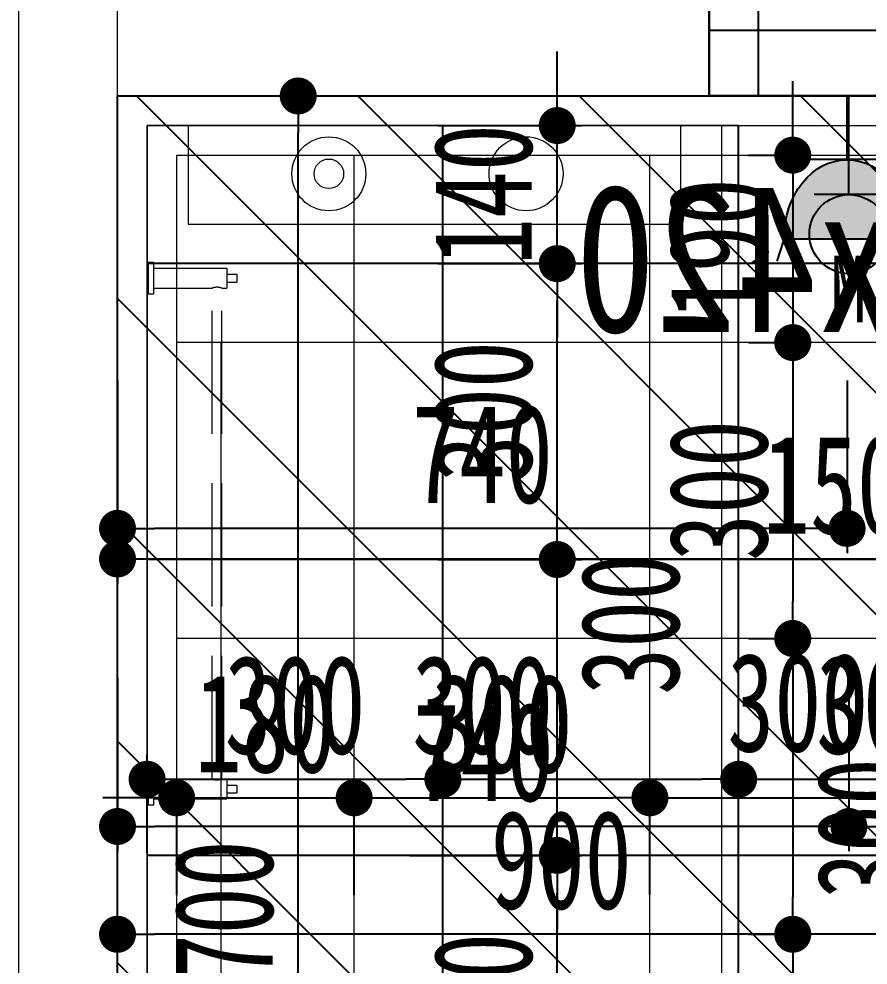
# Model space of a CAD drawing. Header units: millimetres. Extents: x 815519 to 890079, y 147095 to 251022.
# Drawn here: x 873542 to 874403, y 215436 to 216396 of the extents above; entities that cross this region are included whole.
import ezdxf
from ezdxf.enums import TextEntityAlignment as Align

# ---------------------------------------------------------------- set-up
doc = ezdxf.new("R2010")
doc.units = ezdxf.units.MM
doc.header["$LTSCALE"] = 1000
for name, pattern in [('DASH', [0.35, 0.25, -0.1]), ('DASHDOT2', [12.7, 6.35, -3.175, 0, -3.175]), ('DOTE', [61.468, 50.8, -5.08, 0.508, -5.08])]:
    doc.linetypes.add(name, pattern=pattern)
doc.layers.get('Defpoints').update_dxf_attribs({"color": 1})
for name, color, linetype in [('-02插座图层', 30, 'Continuous'), ('A-WIND（门窗）', 155, 'Continuous'), ('A-完成面尺寸标注', 53, 'Continuous'), ('DOOR_FIRE', 4, 'Continuous'), ('EL-插座设备', 11, 'Continuous'), ('FC-材料分缝', 8, 'Continuous'), ('FLOOR_HATCH', 9, 'Continuous'), ('HOLE', 7, 'Continuous'), ('WINDOW_TEXT', 7, 'Continuous'), ('WT-给排水点位', 1, 'Continuous')]:
    doc.layers.add(name, color=color, linetype=linetype)
for name, color, linetype, lineweight in [('EL-插座尺寸', 53, 'Continuous', 0), ('FC-地面尺寸', 53, 'Continuous', 0), ('FF-低位灯具', 140, 'DASHDOT2', 0), ('FF-洁具', 32, 'Continuous', 0), ('L-梁', 91, 'DASH', 0), ('RC-天花尺寸', 53, 'Continuous', 0), ('RC-天花造型', 40, 'Continuous', 0), ('S-WALL', 255, 'Continuous', 0), ('S-装饰完成线', 30, 'Continuous', 0), ('S-轴线', 149, 'DOTE', 0), ('WT-给排水点位尺寸', 53, 'Continuous', 0), ('梁标注', 134, 'Continuous', 18)]:
    doc.layers.add(name, color=color, linetype=linetype, lineweight=lineweight)
doc.styles.get("Standard").update_dxf_attribs({"font": 'gbenor.shx', "bigfont": 'gbcbig.shx'})
doc.styles.add('TH-STYLE1', font='', dxfattribs={"width": 0.7})
doc.styles.add('宋体', font='', dxfattribs={"width": 0.8})
doc.styles.add('文字标注', font='')
doc.styles.get('TH-STYLE1').set_extended_font_data('STFangsong')
doc.styles.get('宋体').set_extended_font_data('NSimSun')
doc.styles.get('文字标注').set_extended_font_data('SimSun')
doc.linetypes.add('LED_LINE', pattern='A,20,-0.2,["LED",Standard,S=4,R=0,X=-0.1,Y=-0.05],-15', length=35.2)
doc.dimstyles.new('[布局]1：50', dxfattribs={"dimtxt": 2, "dimasz": 0.75, "dimexe": 0.5, "dimexo": 0.8, "dimgap": 0.5, "dimtad": 1, "dimdec": 0, "dimlfac": 50, "dimrnd": 5, "dimdsep": 46, "dimtxsty": 'TH-STYLE1', "dimblk": 'DOT', "dimcen": 1, "dimdle": 0.5, "dimclrd": 53, "dimclre": 53, "dimclrt": 53, "dimadec": 0, "dimazin": 0, "dimtfac": 1, "dimtdec": 0, "dimtix": 1, "dimtmove": 2, "dimatfit": 3, "dimldrblk": 'HBA_DIMENSION_TICK-天华', "dimfxl": 3, "dimfxlon": 1, "dimarcsym": 0})
doc.dimstyles.new('TH-1：50', dxfattribs={"dimscale": 50, "dimtxt": 2, "dimasz": 0.75, "dimexe": 0.5, "dimexo": 0.8, "dimgap": 0.5, "dimtad": 1, "dimdec": 0, "dimrnd": 5, "dimdsep": 46, "dimtxsty": 'TH-STYLE1', "dimblk": 'DOT', "dimcen": 1, "dimdle": 0.5, "dimclrd": 53, "dimclre": 53, "dimclrt": 2, "dimadec": 0, "dimazin": 2, "dimtfac": 1, "dimtdec": 0, "dimtix": 1, "dimtmove": 2, "dimatfit": 3, "dimldrblk": 'HBA_DIMENSION_TICK-天华', "dimfxl": 3, "dimfxlon": 1, "dimarcsym": 0})
doc.dimstyles.new('TH-[布局]1：50', dxfattribs={"dimscale": 0, "dimtxt": 2, "dimasz": 0.75, "dimexe": 0.3, "dimexo": 0.8, "dimgap": 0.5, "dimtad": 1, "dimdec": 0, "dimrnd": 5, "dimdsep": 46, "dimtxsty": 'TH-STYLE1', "dimblk": 'DOT', "dimcen": 1, "dimdle": 0.5, "dimclrd": 53, "dimclre": 53, "dimclrt": 53, "dimadec": 0, "dimazin": 2, "dimtfac": 1, "dimtdec": 0, "dimtix": 1, "dimtmove": 2, "dimatfit": 3, "dimldrblk": 'HBA_DIMENSION_TICK-天华', "dimfxl": 3, "dimfxlon": 1, "dimarcsym": 0})

# ---------------------------------------------------------------- blocks, each defined once
blk = doc.blocks.new('HP_SRQ_JDG')
for radius in [0.5, 0.2]:
    blk.add_circle((0, 0), radius)
blk = doc.blocks.new('HP_SRQ_JDH')
blk.add_circle((0, 0), 0.5)
blk = doc.blocks.new('A$C12B442AA')
at = {"layer": 'FF-洁具'}
blk.add_lwpolyline([(-450, -200), (-450, -100), (50, -100), (50, -200)], close=True, dxfattribs=at)
at = {"layer": 'FF-洁具', "extrusion": (0, 0, -1), "xscale": 75, "yscale": 75, "zscale": -75, "rotation": 180}
for name, p in [('HP_SRQ_JDG', (307.16, -151.07)), ('HP_SRQ_JDH', (107.1, -151.11))]:
    blk.add_blockref(name, p, dxfattribs=at)
blk = doc.blocks.new('A$C08C83D3D')
at = {"layer": 'FF-洁具', "color": 251, "linetype": 'DASH', "ltscale": 0.5}
for p, q in [((-59, 269), (15, 269)), ((15, 249), (15, 269)), ((15, 263), (25, 263)), ((25, 255), (25, 263)), ((15, 255), (25, 255)), ((-59, 249), (0, 249)), ((0, 249), (0, -249)), ((10, 249), (15, 249)), ((10, 249), (10, -249)), ((-59, -249), (0, -249)), ((10, -249), (15, -249)), ((15, -269), (15, -249)), ((15, -255), (25, -255)), ((25, -263), (25, -255)), ((15, -263), (25, -263)), ((-59, -269), (15, -269))]:
    blk.add_line(p, q, dxfattribs=at)
for points in [[(-59, 275), (-59, 243), (-65, 243), (-65, 275)], [(-59, -243), (-59, -275), (-65, -275), (-65, -243)]]:
    blk.add_lwpolyline(points, close=True, dxfattribs=at)
for centre, start, end in [((5, 237.81), 65.93259, 114.06741), ((5, -237.81), 245.93259, 294.06741)]:
    blk.add_arc(centre, 12.26, start, end, dxfattribs=at)
blk = doc.blocks.new('wgwegwevberr')
at = {"layer": 'L-梁', "linetype": 'DASH'}
for p, q in [((848112.29, 139443.92), (848112.29, 145743.92)), ((846812.29, 145043.92), (848112.29, 145043.92))]:
    blk.add_line(p, q, dxfattribs=at)
blk = doc.blocks.new('$WINLIB2D$00000001')
for p, q in [((-0.5, 0.5), (0.5, 0.5)), ((-0.5, 0.5), (-0.5, -0.5)), ((0.5, -0.5), (0.5, 0.5)), ((0.5, 0.1667), (-0.5, 0.1667)), ((0.5, -0.1667), (-0.5, -0.1667)), ((-0.5, -0.5), (0.5, -0.5))]:
    blk.add_line(p, q)
blk = doc.blocks.new('_Dot')
at = {"color": 33, "linetype": 'ByBlock', "lineweight": -2}
blk.add_line((-0.5, 0), (-1, 0), dxfattribs=at)
at = {"color": 33, "linetype": 'ByBlock', "const_width": 0.5}
blk.add_lwpolyline([(-0.25, 0, 1), (0.25, 0, 1)], format="xyb", close=True, dxfattribs=at)
blk = doc.blocks.new('*D1164')
at = {"layer": 'A-完成面尺寸标注', "color": 53, "lineweight": -2, "ltscale": 0.5, "transparency": 16777216}
for p, q in [((873681.8, 216317.52), (873850.11, 216317.52)), ((873825.11, 214655.02), (873825.11, 216280.02)), ((873681.8, 214617.52), (873850.11, 214617.52))]:
    blk.add_line(p, q, dxfattribs=at)
at = {"layer": 'Defpoints', "color": 0, "ltscale": 0.5, "transparency": 16777216}
for p in [(873641.83, 216317.52, 6.89), (873825.11, 216317.52), (873641.83, 214617.52, 6.89)]:
    blk.add_point(p, dxfattribs=at)
at = {"layer": 'A-完成面尺寸标注', "color": 53, "lineweight": -2, "ltscale": 0.5, "transparency": 16777216, "xscale": 37.49999999999999, "yscale": 37.49999999999999, "zscale": 37.49999999999999}
for p, rotation in [((873825.11, 216317.52), 90), ((873825.11, 214617.52), 270)]:
    blk.add_blockref('_Dot', p, dxfattribs=dict(at, rotation=rotation))
at = {"layer": 'A-完成面尺寸标注', "color": 53, "ltscale": 0.5, "transparency": 16777216, "insert": (873750.11, 215467.52), "char_height": 100, "attachment_point": 5, "rotation": 90, "style": 'TH-STYLE1'}
blk.add_mtext('1700', dxfattribs=at)
blk = doc.blocks.new('HBA_DIMENSION_TICK-天华')
at = {"color": 50, "linetype": 'ByBlock'}
for points in [[(-72.714, 62.307), (-54.906, 79.963), (-12, -0.037), (0, 0)], [(-72.714, -62.307), (-54.906, -79.963), (-12, 0.037), (0, 0)]]:
    blk.add_solid(points, dxfattribs=at)
blk = doc.blocks.new('*D1165')
at = {"layer": 'A-完成面尺寸标注', "color": 53, "lineweight": -2, "ltscale": 0.5, "transparency": 16777216}
for p, q in [((873641.83, 215997.97), (873641.83, 215823.05)), ((875141.83, 215977.47), (875141.83, 215823.05)), ((873679.33, 215848.05), (875104.33, 215848.05))]:
    blk.add_line(p, q, dxfattribs=at)
at = {"layer": 'Defpoints', "color": 0, "ltscale": 0.5, "transparency": 16777216}
for p in [(873641.83, 216041, 6.89), (875141.83, 216017.44, 6.89), (875141.83, 215848.05)]:
    blk.add_point(p, dxfattribs=at)
at = {"layer": 'A-完成面尺寸标注', "color": 53, "lineweight": -2, "ltscale": 0.5, "transparency": 16777216, "xscale": 37.49999999999999, "yscale": 37.49999999999999, "zscale": 37.49999999999999, "rotation": 180}
blk.add_blockref('_Dot', (873641.83, 215848.05), dxfattribs=at)
at = {"layer": 'A-完成面尺寸标注', "color": 53, "lineweight": -2, "ltscale": 0.5, "transparency": 16777216, "xscale": 37.49999999999999, "yscale": 37.49999999999999, "zscale": 37.49999999999999}
blk.add_blockref('_Dot', (875141.83, 215848.05), dxfattribs=at)
at = {"layer": 'A-完成面尺寸标注', "color": 53, "ltscale": 0.5, "transparency": 16777216, "insert": (874391.83, 215923.05), "char_height": 100, "attachment_point": 5, "style": 'TH-STYLE1'}
blk.add_mtext('1500', dxfattribs=at)
blk = doc.blocks.new('*D1231')
at = {"layer": 'Defpoints', "color": 0, "ltscale": 0.5, "transparency": 16777216}
for p in [(874241.83, 216257.52), (874241.83, 216067.48), (874326.72, 216067.48)]:
    blk.add_point(p, dxfattribs=at)
at = {"layer": 'RC-天花尺寸', "color": 53, "lineweight": -2, "ltscale": 0.5, "transparency": 16777216}
for p, q in [((874326.72, 216295.02), (874326.72, 216332.52)), ((874281.83, 216257.52), (874341.72, 216257.52)), ((874326.72, 216257.52), (874326.72, 216067.48)), ((874281.83, 216067.48), (874341.72, 216067.48)), ((874326.72, 216029.98), (874326.72, 215992.48))]:
    blk.add_line(p, q, dxfattribs=at)
at = {"layer": 'RC-天花尺寸', "color": 53, "lineweight": -2, "ltscale": 0.5, "transparency": 16777216, "xscale": 37.49999999999999, "yscale": 37.49999999999999, "zscale": 37.49999999999999}
for p, rotation in [((874326.72, 216257.52), 270), ((874326.72, 216067.48), 90)]:
    blk.add_blockref('_Dot', p, dxfattribs=dict(at, rotation=rotation))
at = {"layer": 'RC-天花尺寸', "color": 53, "ltscale": 0.5, "transparency": 16777216, "insert": (874251.72, 216162.5), "char_height": 100, "attachment_point": 5, "rotation": 90, "style": 'TH-STYLE1'}
blk.add_mtext('190', dxfattribs=at)
blk = doc.blocks.new('*D1232')
at = {"layer": 'Defpoints', "color": 0, "ltscale": 0.5, "transparency": 16777216}
for p in [(874241.83, 216067.48), (874241.83, 215767.48), (874326.72, 215767.48)]:
    blk.add_point(p, dxfattribs=at)
at = {"layer": 'RC-天花尺寸', "color": 53, "lineweight": -2, "ltscale": 0.5, "transparency": 16777216}
for p, q in [((874281.83, 216067.48), (874341.72, 216067.48)), ((874326.72, 216029.98), (874326.72, 215804.98)), ((874281.83, 215767.48), (874341.72, 215767.48))]:
    blk.add_line(p, q, dxfattribs=at)
at = {"layer": 'RC-天花尺寸', "color": 53, "lineweight": -2, "ltscale": 0.5, "transparency": 16777216, "xscale": 37.49999999999999, "yscale": 37.49999999999999, "zscale": 37.49999999999999}
for p, rotation in [((874326.72, 216067.48), 90), ((874326.72, 215767.48), 270)]:
    blk.add_blockref('_Dot', p, dxfattribs=dict(at, rotation=rotation))
at = {"layer": 'RC-天花尺寸', "color": 53, "ltscale": 0.5, "transparency": 16777216, "insert": (874251.72, 215917.48), "char_height": 100, "attachment_point": 5, "rotation": 90, "style": 'TH-STYLE1'}
blk.add_mtext('300', dxfattribs=at)
blk = doc.blocks.new('*D1233')
at = {"layer": 'Defpoints', "color": 0, "ltscale": 0.5, "transparency": 16777216}
for p in [(874241.83, 215767.48), (874241.83, 215467.52), (874326.72, 215467.52)]:
    blk.add_point(p, dxfattribs=at)
at = {"layer": 'RC-天花尺寸', "color": 53, "lineweight": -2, "ltscale": 0.5, "transparency": 16777216}
for p, q in [((874281.83, 215767.48), (874341.72, 215767.48)), ((874326.72, 215729.98), (874326.72, 215505.02)), ((874281.83, 215467.52), (874341.72, 215467.52))]:
    blk.add_line(p, q, dxfattribs=at)
at = {"layer": 'RC-天花尺寸', "color": 53, "lineweight": -2, "ltscale": 0.5, "transparency": 16777216, "xscale": 37.49999999999999, "yscale": 37.49999999999999, "zscale": 37.49999999999999}
for p, rotation in [((874326.72, 215767.48), 90), ((874326.72, 215467.52), 270)]:
    blk.add_blockref('_Dot', p, dxfattribs=dict(at, rotation=rotation))
at = {"layer": 'RC-天花尺寸', "color": 53, "ltscale": 0.5, "transparency": 16777216, "insert": (874401.72, 215574.67), "char_height": 100, "attachment_point": 5, "rotation": 90, "style": 'TH-STYLE1'}
blk.add_mtext('300', dxfattribs=at)
blk = doc.blocks.new('*D1234')
at = {"layer": 'Defpoints', "color": 0, "ltscale": 0.5, "transparency": 16777216}
for p in [(874241.83, 215467.52), (874241.83, 215167.48), (874326.72, 215167.48)]:
    blk.add_point(p, dxfattribs=at)
at = {"layer": 'RC-天花尺寸', "color": 53, "lineweight": -2, "ltscale": 0.5, "transparency": 16777216}
for p, q in [((874281.83, 215467.52), (874341.72, 215467.52)), ((874326.72, 215430.02), (874326.72, 215204.98)), ((874281.83, 215167.48), (874341.72, 215167.48))]:
    blk.add_line(p, q, dxfattribs=at)
at = {"layer": 'RC-天花尺寸', "color": 53, "lineweight": -2, "ltscale": 0.5, "transparency": 16777216, "xscale": 37.49999999999999, "yscale": 37.49999999999999, "zscale": 37.49999999999999}
for p, rotation in [((874326.72, 215467.52), 90), ((874326.72, 215167.48), 270)]:
    blk.add_blockref('_Dot', p, dxfattribs=dict(at, rotation=rotation))
at = {"layer": 'RC-天花尺寸', "color": 53, "ltscale": 0.5, "transparency": 16777216, "insert": (874251.72, 215317.5), "char_height": 100, "attachment_point": 5, "rotation": 90, "style": 'TH-STYLE1'}
blk.add_mtext('300', dxfattribs=at)
blk = doc.blocks.new('*D1237')
at = {"layer": 'Defpoints', "color": 0, "ltscale": 0.5, "transparency": 16777216}
for p in [(873881.83, 215605.89), (873701.83, 215467.48), (873881.83, 215467.52)]:
    blk.add_point(p, dxfattribs=at)
at = {"layer": 'RC-天花尺寸', "color": 53, "lineweight": -2, "ltscale": 0.5, "transparency": 16777216}
for p, q in [((873701.83, 215507.48), (873701.83, 215620.89)), ((873881.83, 215507.52), (873881.83, 215620.89)), ((873664.33, 215605.89), (873626.83, 215605.89)), ((873701.83, 215605.89), (873881.83, 215605.89)), ((873919.33, 215605.89), (873956.83, 215605.89))]:
    blk.add_line(p, q, dxfattribs=at)
at = {"layer": 'RC-天花尺寸', "color": 53, "lineweight": -2, "ltscale": 0.5, "transparency": 16777216, "xscale": 37.49999999999999, "yscale": 37.49999999999999, "zscale": 37.49999999999999}
blk.add_blockref('_Dot', (873701.83, 215605.89), dxfattribs=at)
at = {"layer": 'RC-天花尺寸', "color": 53, "lineweight": -2, "ltscale": 0.5, "transparency": 16777216, "xscale": 37.49999999999999, "yscale": 37.49999999999999, "zscale": 37.49999999999999, "rotation": 180}
blk.add_blockref('_Dot', (873881.83, 215605.89), dxfattribs=at)
at = {"layer": 'RC-天花尺寸', "color": 53, "ltscale": 0.5, "transparency": 16777216, "insert": (873791.83, 215680.89), "char_height": 100, "attachment_point": 5, "style": 'TH-STYLE1'}
blk.add_mtext('180', dxfattribs=at)
blk = doc.blocks.new('*D1238')
at = {"layer": 'Defpoints', "color": 0, "ltscale": 0.5, "transparency": 16777216}
for p in [(874181.83, 215605.89), (873881.83, 215467.52), (874181.83, 215467.52)]:
    blk.add_point(p, dxfattribs=at)
at = {"layer": 'RC-天花尺寸', "color": 53, "lineweight": -2, "ltscale": 0.5, "transparency": 16777216}
for p, q in [((873881.83, 215507.52), (873881.83, 215620.89)), ((874181.83, 215507.52), (874181.83, 215620.89)), ((873919.33, 215605.89), (874144.33, 215605.89))]:
    blk.add_line(p, q, dxfattribs=at)
at = {"layer": 'RC-天花尺寸', "color": 53, "lineweight": -2, "ltscale": 0.5, "transparency": 16777216, "xscale": 37.49999999999999, "yscale": 37.49999999999999, "zscale": 37.49999999999999, "rotation": 180}
blk.add_blockref('_Dot', (873881.83, 215605.89), dxfattribs=at)
at = {"layer": 'RC-天花尺寸', "color": 53, "lineweight": -2, "ltscale": 0.5, "transparency": 16777216, "xscale": 37.49999999999999, "yscale": 37.49999999999999, "zscale": 37.49999999999999}
blk.add_blockref('_Dot', (874181.83, 215605.89), dxfattribs=at)
at = {"layer": 'RC-天花尺寸', "color": 53, "ltscale": 0.5, "transparency": 16777216, "insert": (874031.83, 215680.89), "char_height": 100, "attachment_point": 5, "style": 'TH-STYLE1'}
blk.add_mtext('300', dxfattribs=at)
blk = doc.blocks.new('*D1239')
at = {"layer": 'Defpoints', "color": 0, "ltscale": 0.5, "transparency": 16777216}
for p in [(874481.83, 215605.89), (874181.83, 215467.52), (874481.83, 215467.52)]:
    blk.add_point(p, dxfattribs=at)
at = {"layer": 'RC-天花尺寸', "color": 53, "lineweight": -2, "ltscale": 0.5, "transparency": 16777216}
for p, q in [((874181.83, 215507.52), (874181.83, 215620.89)), ((874481.83, 215507.52), (874481.83, 215620.89)), ((874219.33, 215605.89), (874444.33, 215605.89))]:
    blk.add_line(p, q, dxfattribs=at)
at = {"layer": 'RC-天花尺寸', "color": 53, "lineweight": -2, "ltscale": 0.5, "transparency": 16777216, "xscale": 37.49999999999999, "yscale": 37.49999999999999, "zscale": 37.49999999999999, "rotation": 180}
blk.add_blockref('_Dot', (874181.83, 215605.89), dxfattribs=at)
at = {"layer": 'RC-天花尺寸', "color": 53, "lineweight": -2, "ltscale": 0.5, "transparency": 16777216, "xscale": 37.49999999999999, "yscale": 37.49999999999999, "zscale": 37.49999999999999}
blk.add_blockref('_Dot', (874481.83, 215605.89), dxfattribs=at)
at = {"layer": 'RC-天花尺寸', "color": 53, "ltscale": 0.5, "transparency": 16777216, "insert": (874331.83, 215702.06), "char_height": 100, "attachment_point": 5, "style": 'TH-STYLE1'}
blk.add_mtext('300', dxfattribs=at)
blk = doc.blocks.new('*D1267')
at = {"layer": 'Defpoints', "color": 0, "transparency": 16777216}
for p in [(873884.79, 215547.52), (874087.83, 215547.52), (873926.84, 215247.52)]:
    blk.add_point(p, dxfattribs=at)
at = {"layer": 'FC-地面尺寸', "color": 53, "lineweight": -2, "transparency": 16777216}
for p, q in [((873937.83, 215547.52), (874112.83, 215547.52)), ((874087.83, 215285.02), (874087.83, 215510.02)), ((873966.84, 215247.52), (874112.83, 215247.52))]:
    blk.add_line(p, q, dxfattribs=at)
at = {"layer": 'FC-地面尺寸', "color": 53, "lineweight": -2, "transparency": 16777216, "xscale": 37.49999999999999, "yscale": 37.49999999999999, "zscale": 37.49999999999999}
for p, rotation in [((874087.83, 215547.52), 90), ((874087.83, 215247.52), 270)]:
    blk.add_blockref('_Dot', p, dxfattribs=dict(at, rotation=rotation))
at = {"layer": 'FC-地面尺寸', "color": 53, "transparency": 16777216, "insert": (874012.83, 215397.52), "char_height": 100, "attachment_point": 5, "rotation": 90, "style": 'TH-STYLE1'}
blk.add_mtext('300', dxfattribs=at)
blk = doc.blocks.new('*D1268')
at = {"layer": 'Defpoints', "color": 0, "transparency": 16777216}
for p in [(873926.84, 215847.52), (874087.83, 215847.52), (873884.79, 215547.52)]:
    blk.add_point(p, dxfattribs=at)
at = {"layer": 'FC-地面尺寸', "color": 53, "lineweight": -2, "transparency": 16777216}
for p, q in [((874087.83, 215885.02), (874087.83, 215922.52)), ((873966.84, 215847.52), (874112.83, 215847.52)), ((874087.83, 215547.52), (874087.83, 215847.52)), ((873937.83, 215547.52), (874112.83, 215547.52)), ((874087.83, 215510.02), (874087.83, 215472.52))]:
    blk.add_line(p, q, dxfattribs=at)
at = {"layer": 'FC-地面尺寸', "color": 53, "lineweight": -2, "transparency": 16777216, "xscale": 37.49999999999999, "yscale": 37.49999999999999, "zscale": 37.49999999999999}
for p, rotation in [((874087.83, 215847.52), 270), ((874087.83, 215547.52), 90)]:
    blk.add_blockref('_Dot', p, dxfattribs=dict(at, rotation=rotation))
at = {"layer": 'FC-地面尺寸', "color": 53, "transparency": 16777216, "insert": (874162.13, 215781.78), "char_height": 100, "attachment_point": 5, "rotation": 90, "style": 'TH-STYLE1'}
blk.add_mtext('300', dxfattribs=at)
blk = doc.blocks.new('*D1269')
at = {"layer": 'Defpoints', "color": 0, "transparency": 16777216}
for p in [(873926.84, 216147.52), (874087.83, 216147.52), (873926.84, 215847.52)]:
    blk.add_point(p, dxfattribs=at)
at = {"layer": 'FC-地面尺寸', "color": 53, "lineweight": -2, "transparency": 16777216}
for p, q in [((873966.84, 216147.52), (874112.83, 216147.52)), ((874087.83, 215885.02), (874087.83, 216110.02)), ((873966.84, 215847.52), (874112.83, 215847.52))]:
    blk.add_line(p, q, dxfattribs=at)
at = {"layer": 'FC-地面尺寸', "color": 53, "lineweight": -2, "transparency": 16777216, "xscale": 37.49999999999999, "yscale": 37.49999999999999, "zscale": 37.49999999999999}
for p, rotation in [((874087.83, 216147.52), 90), ((874087.83, 215847.52), 270)]:
    blk.add_blockref('_Dot', p, dxfattribs=dict(at, rotation=rotation))
at = {"layer": 'FC-地面尺寸', "color": 53, "transparency": 16777216, "insert": (874012.83, 215997.52), "char_height": 100, "attachment_point": 5, "rotation": 90, "style": 'TH-STYLE1'}
blk.add_mtext('300', dxfattribs=at)
blk = doc.blocks.new('*D1270')
at = {"layer": 'Defpoints', "color": 0, "transparency": 16777216}
for p in [(873926.84, 216287.52), (874087.83, 216287.52), (873926.84, 216147.52)]:
    blk.add_point(p, dxfattribs=at)
at = {"layer": 'FC-地面尺寸', "color": 53, "lineweight": -2, "transparency": 16777216}
for p, q in [((874087.83, 216325.02), (874087.83, 216362.52)), ((873966.84, 216287.52), (874112.83, 216287.52)), ((874087.83, 216147.52), (874087.83, 216287.52)), ((873966.84, 216147.52), (874112.83, 216147.52)), ((874087.83, 216110.02), (874087.83, 216072.52))]:
    blk.add_line(p, q, dxfattribs=at)
at = {"layer": 'FC-地面尺寸', "color": 53, "lineweight": -2, "transparency": 16777216, "xscale": 37.49999999999999, "yscale": 37.49999999999999, "zscale": 37.49999999999999}
for p, rotation in [((874087.83, 216287.52), 270), ((874087.83, 216147.52), 90)]:
    blk.add_blockref('_Dot', p, dxfattribs=dict(at, rotation=rotation))
at = {"layer": 'FC-地面尺寸', "color": 53, "transparency": 16777216, "insert": (874012.83, 216217.52), "char_height": 100, "attachment_point": 5, "rotation": 90, "style": 'TH-STYLE1'}
blk.add_mtext('140', dxfattribs=at)
blk = doc.blocks.new('*D1302')
at = {"layer": 'Defpoints', "color": 0, "transparency": 16777216}
for p in [(873971.84, 215624.71), (873671.83, 215373.01), (873971.84, 215338.14)]:
    blk.add_point(p, dxfattribs=at)
at = {"layer": 'FC-地面尺寸', "color": 53, "lineweight": -2, "transparency": 16777216}
for p, q in [((873671.83, 215549.71), (873671.83, 215649.71)), ((873971.84, 215549.71), (873971.84, 215649.71)), ((873709.33, 215624.71), (873934.34, 215624.71))]:
    blk.add_line(p, q, dxfattribs=at)
at = {"layer": 'FC-地面尺寸', "color": 53, "lineweight": -2, "transparency": 16777216, "xscale": 37.49999999999999, "yscale": 37.49999999999999, "zscale": 37.49999999999999, "rotation": 180}
blk.add_blockref('_Dot', (873671.83, 215624.71), dxfattribs=at)
at = {"layer": 'FC-地面尺寸', "color": 53, "lineweight": -2, "transparency": 16777216, "xscale": 37.49999999999999, "yscale": 37.49999999999999, "zscale": 37.49999999999999}
blk.add_blockref('_Dot', (873971.84, 215624.71), dxfattribs=at)
at = {"layer": 'FC-地面尺寸', "color": 53, "transparency": 16777216, "insert": (873821.84, 215699.71), "char_height": 100, "attachment_point": 5, "style": 'TH-STYLE1'}
blk.add_mtext('300', dxfattribs=at)
blk = doc.blocks.new('*D1303')
at = {"layer": 'Defpoints', "color": 0, "transparency": 16777216}
for p in [(874271.84, 215624.71), (874271.84, 215523.56), (873971.84, 215338.14)]:
    blk.add_point(p, dxfattribs=at)
at = {"layer": 'FC-地面尺寸', "color": 53, "lineweight": -2, "transparency": 16777216}
for p, q in [((873971.84, 215549.71), (873971.84, 215649.71)), ((874271.84, 215563.56), (874271.84, 215649.71)), ((874009.34, 215624.71), (874234.34, 215624.71))]:
    blk.add_line(p, q, dxfattribs=at)
at = {"layer": 'FC-地面尺寸', "color": 53, "lineweight": -2, "transparency": 16777216, "xscale": 37.49999999999999, "yscale": 37.49999999999999, "zscale": 37.49999999999999, "rotation": 180}
blk.add_blockref('_Dot', (873971.84, 215624.71), dxfattribs=at)
at = {"layer": 'FC-地面尺寸', "color": 53, "lineweight": -2, "transparency": 16777216, "xscale": 37.49999999999999, "yscale": 37.49999999999999, "zscale": 37.49999999999999}
blk.add_blockref('_Dot', (874271.84, 215624.71), dxfattribs=at)
at = {"layer": 'FC-地面尺寸', "color": 53, "transparency": 16777216, "insert": (874012.15, 215699.71), "char_height": 100, "attachment_point": 5, "style": 'TH-STYLE1'}
blk.add_mtext('300', dxfattribs=at)
blk = doc.blocks.new('*D1304')
at = {"layer": 'Defpoints', "color": 0, "transparency": 16777216}
for p in [(874571.84, 215624.71), (874271.84, 215523.56), (874571.84, 215488.92)]:
    blk.add_point(p, dxfattribs=at)
at = {"layer": 'FC-地面尺寸', "color": 53, "lineweight": -2, "transparency": 16777216}
for p, q in [((874271.84, 215563.56), (874271.84, 215649.71)), ((874571.84, 215549.71), (874571.84, 215649.71)), ((874309.34, 215624.71), (874534.34, 215624.71))]:
    blk.add_line(p, q, dxfattribs=at)
at = {"layer": 'FC-地面尺寸', "color": 53, "lineweight": -2, "transparency": 16777216, "xscale": 37.49999999999999, "yscale": 37.49999999999999, "zscale": 37.49999999999999, "rotation": 180}
blk.add_blockref('_Dot', (874271.84, 215624.71), dxfattribs=at)
at = {"layer": 'FC-地面尺寸', "color": 53, "lineweight": -2, "transparency": 16777216, "xscale": 37.49999999999999, "yscale": 37.49999999999999, "zscale": 37.49999999999999}
blk.add_blockref('_Dot', (874571.84, 215624.71), dxfattribs=at)
at = {"layer": 'FC-地面尺寸', "color": 53, "transparency": 16777216, "insert": (874421.84, 215699.71), "char_height": 100, "attachment_point": 5, "style": 'TH-STYLE1'}
blk.add_mtext('300', dxfattribs=at)
blk = doc.blocks.new('A户型左模型')
at = {"layer": 'FLOOR_HATCH'}
h = blk.add_hatch(dxfattribs=at)
h.set_pattern_fill('ANSI31', color=256, scale=100, style=0)
h.set_pattern_definition([(45, (0, 0), (-112.2532, 112.2532), [])])
h.paths.add_polyline_path([(670918.29, -222327.99), (670918.29, -220727.99), (668518.29, -220727.99), (668518.29, -222327.99)])
at = {"layer": 'HOLE', "linetype": 'Continuous'}
blk.add_lwpolyline([(670918.29, -222327.99), (670918.29, -220727.99), (668518.29, -220727.99), (668518.29, -222327.99), (670918.29, -222327.99)], dxfattribs=at)
at = {"layer": '梁标注', "color": 3, "style": '宋体', "width": 0.8}
blk.add_text('200x420', height=150, dxfattribs=at).set_placement((670168.29, -220892.18), align=Align.MIDDLE_CENTER)
blk = doc.blocks.new('*D1035')
at = {"layer": 'Defpoints', "color": 0, "ltscale": 0.5, "transparency": 16777216}
for p in [(874383.7, 216287.47), (873641.83, 215967.34), (873641.83, 215576.84)]:
    blk.add_point(p, dxfattribs=at)
at = {"layer": 'WT-给排水点位尺寸', "color": 53, "lineweight": -2, "ltscale": 0.5, "transparency": 16777216}
for p, q in [((873641.83, 215726.84), (873641.83, 215551.84)), ((874383.7, 215726.84), (874383.7, 215551.84)), ((874346.2, 215576.84), (873679.33, 215576.84))]:
    blk.add_line(p, q, dxfattribs=at)
at = {"layer": 'WT-给排水点位尺寸', "color": 53, "lineweight": -2, "ltscale": 0.5, "transparency": 16777216, "xscale": 37.49999999999999, "yscale": 37.49999999999999, "zscale": 37.49999999999999, "rotation": 180}
blk.add_blockref('_Dot', (873641.83, 215576.84), dxfattribs=at)
at = {"layer": 'WT-给排水点位尺寸', "color": 53, "lineweight": -2, "ltscale": 0.5, "transparency": 16777216, "xscale": 37.49999999999999, "yscale": 37.49999999999999, "zscale": 37.49999999999999}
blk.add_blockref('_Dot', (874383.7, 215576.84), dxfattribs=at)
at = {"layer": 'WT-给排水点位尺寸', "color": 53, "ltscale": 0.5, "transparency": 16777216, "insert": (874012.76, 215651.84), "char_height": 100, "attachment_point": 5, "style": 'TH-STYLE1'}
blk.add_mtext('740', dxfattribs=at)
blk = doc.blocks.new('*D1036')
at = {"layer": 'Defpoints', "color": 0, "ltscale": 0.5, "transparency": 16777216}
for p in [(874383.7, 216287.47), (874683.52, 215967.34), (874383.7, 215576.84)]:
    blk.add_point(p, dxfattribs=at)
at = {"layer": 'WT-给排水点位尺寸', "color": 53, "lineweight": -2, "ltscale": 0.5, "transparency": 16777216}
for p, q in [((874383.7, 215726.84), (874383.7, 215551.84)), ((874683.52, 215726.84), (874683.52, 215551.84)), ((874646.02, 215576.84), (874421.2, 215576.84))]:
    blk.add_line(p, q, dxfattribs=at)
at = {"layer": 'WT-给排水点位尺寸', "color": 53, "lineweight": -2, "ltscale": 0.5, "transparency": 16777216, "xscale": 37.49999999999999, "yscale": 37.49999999999999, "zscale": 37.49999999999999, "rotation": 180}
blk.add_blockref('_Dot', (874383.7, 215576.84), dxfattribs=at)
at = {"layer": 'WT-给排水点位尺寸', "color": 53, "lineweight": -2, "ltscale": 0.5, "transparency": 16777216, "xscale": 37.49999999999999, "yscale": 37.49999999999999, "zscale": 37.49999999999999}
blk.add_blockref('_Dot', (874683.52, 215576.84), dxfattribs=at)
at = {"layer": 'WT-给排水点位尺寸', "color": 53, "ltscale": 0.5, "transparency": 16777216, "insert": (874533.61, 215651.84), "char_height": 100, "attachment_point": 5, "style": 'TH-STYLE1'}
blk.add_mtext('300', dxfattribs=at)
blk = doc.blocks.new('*D1452')
at = {"layer": 'Defpoints', "color": 0, "transparency": 16777216}
for p in [(873641.83, 216317.52), (874381.83, 216317.52), (873641.83, 215879.07)]:
    blk.add_point(p, dxfattribs=at)
at = {"layer": 'EL-插座尺寸', "color": 53, "lineweight": -2, "transparency": 16777216}
for p, q in [((873641.83, 216029.07), (873641.83, 215854.07)), ((874381.83, 216029.07), (874381.83, 215854.07)), ((874344.33, 215879.07), (873679.33, 215879.07))]:
    blk.add_line(p, q, dxfattribs=at)
at = {"layer": 'EL-插座尺寸', "color": 53, "lineweight": -2, "transparency": 16777216, "xscale": 37.5, "yscale": 37.5, "zscale": 37.5, "rotation": 180}
blk.add_blockref('_Dot', (873641.83, 215879.07), dxfattribs=at)
at = {"layer": 'EL-插座尺寸', "color": 53, "lineweight": -2, "transparency": 16777216, "xscale": 37.5, "yscale": 37.5, "zscale": 37.5}
blk.add_blockref('_Dot', (874381.83, 215879.07), dxfattribs=at)
at = {"layer": 'EL-插座尺寸', "color": 2, "transparency": 16777216, "insert": (874011.83, 215954.07), "char_height": 100, "attachment_point": 5, "style": 'TH-STYLE1'}
blk.add_mtext('740', dxfattribs=at)
blk = doc.blocks.new('A$C0F24531A')
at = {"layer": 'EL-插座设备'}
blk.add_hatch(color=11, dxfattribs=at).paths.add_polyline_path([(-2.977, 5.372, 0.998307), (2.976, 5.372)])
at = {"layer": 'EL-插座设备', "color": 11}
for p, q in [((-2.977, 5.397), (-3.309, 6.215)), ((2.976, 5.406), (3.223, 6.198)), ((-2.977, 5.372), (2.976, 5.372)), ((2.976, 5.372), (2.976, 5.406)), ((2.672, 2.391), (-2.628, 2.391)), ((0, 2.401), (0, 0))]:
    blk.add_line(p, q, dxfattribs=at)
blk.add_arc((-0.001, 5.377), 2.976, 180.0968, 359.9027, dxfattribs=at)
blk = doc.blocks.new('A$C43BA3555')
at = {"layer": 'EL-插座设备', "color": 11, "xscale": 42.42424242361449, "yscale": 42.42424242361449, "zscale": 42.42424242361449, "rotation": 180}
blk.add_blockref('A$C0F24531A', (0, 0), dxfattribs=at)
at = {"layer": 'EL-插座设备', "color": 11, "style": '文字标注'}
blk.add_attdef('F', (-32.4, -348.7), '', height=106.1, dxfattribs=at)
blk = doc.blocks.new('A$C507E61E5')
at = {"linetype": 'ByBlock'}
for p, q in [((0, 75.51), (0, 4.68)), ((100, 75.51), (100, 4.68)), ((100, 40.09), (0, 40.09))]:
    blk.add_line(p, q, dxfattribs=at)
blk.add_circle((140.09, 40.09), 40.09, dxfattribs=at)
blk = doc.blocks.new('*D1484')
at = {"layer": 'Defpoints', "color": 0, "ltscale": 0.5, "transparency": 16777216}
for p in [(873641.83, 215467.52), (873641.83, 214917.52), (874541.83, 214917.52)]:
    blk.add_point(p, dxfattribs=at)
at = {"layer": 'EL-插座尺寸', "color": 53, "lineweight": -2, "ltscale": 0.5, "transparency": 16777216}
for p, q in [((873641.83, 215392.52), (873641.83, 215492.52)), ((874541.83, 215392.52), (874541.83, 215492.52)), ((874504.33, 215467.52), (873679.33, 215467.52))]:
    blk.add_line(p, q, dxfattribs=at)
at = {"layer": 'EL-插座尺寸', "color": 53, "lineweight": -2, "ltscale": 0.5, "transparency": 16777216, "xscale": 37.5, "yscale": 37.5, "zscale": 37.5, "rotation": 180}
blk.add_blockref('_Dot', (873641.83, 215467.52), dxfattribs=at)
at = {"layer": 'EL-插座尺寸', "color": 53, "lineweight": -2, "ltscale": 0.5, "transparency": 16777216, "xscale": 37.5, "yscale": 37.5, "zscale": 37.5}
blk.add_blockref('_Dot', (874541.83, 215467.52), dxfattribs=at)
at = {"layer": 'EL-插座尺寸', "color": 2, "ltscale": 0.5, "transparency": 16777216, "insert": (874091.83, 215542.52), "char_height": 100, "attachment_point": 5, "style": 'TH-STYLE1'}
blk.add_mtext('900', dxfattribs=at)

msp = doc.modelspace()

# ---------------------------------------------------------------- linework, layer by layer
at = {"color": 7, "ltscale": 0.5}
msp.add_line((874241.83, 216517.52), (874241.83, 216317.52), dxfattribs=at)
at = {"layer": 'A-WIND（门窗）'}
msp.add_lwpolyline([(874241.83, 216517.52), (874241.83, 216317.52), (874291.83, 216317.52), (874291.83, 216517.52)], close=True, dxfattribs=at)
at = {"layer": 'FC-材料分缝', "color": 8, "ltscale": 0.5}
for p, q in [((873971.84, 214647.52), (873971.84, 216287.52)), ((874271.84, 214647.52), (874271.84, 216287.52)), ((874871.83, 216147.52), (873671.83, 216147.52)), ((875111.83, 215847.52), (873671.83, 215847.52)), ((875111.83, 215547.52), (873671.83, 215547.52))]:
    msp.add_line(p, q, dxfattribs=at)
at = {"layer": 'FF-低位灯具', "color": 1, "linetype": 'LED_LINE', "ltscale": 0.01}
msp.add_line((873746.62, 216067.48), (873746.62, 214867.48), dxfattribs=at)
at = {"layer": 'FF-洁具'}
for points in [[(873671.82, 216287.52), (873671.83, 214647.52), (874254.86, 214647.52), (874254.86, 216287.52)], [(874271.83, 216287.52), (874271.83, 216287.52), (873671.83, 216287.52)]]:
    msp.add_lwpolyline(points, dxfattribs=at)
at = {"layer": 'RC-天花造型', "color": 250, "ltscale": 0.5}
for p, q in [((873881.83, 214677.52), (873881.83, 216257.52)), ((874181.83, 214677.52), (874181.83, 216257.52)), ((875081.83, 216067.48), (873701.83, 216067.48)), ((875981.83, 215767.48), (873701.83, 215767.48)), ((875981.83, 215467.48), (873701.83, 215467.48))]:
    msp.add_line(p, q, dxfattribs=at)
at = {"layer": 'RC-天花造型', "color": 8, "ltscale": 0.5}
msp.add_lwpolyline([(873701.83, 214677.52), (873701.83, 216257.52), (875041.8, 216257.52), (875081.83, 216257.49), (875081.83, 215957.44), (875981.83, 215957.44), (875981.83, 214677.52)], close=True, dxfattribs=at)
at = {"layer": 'S-WALL'}
for p, q in [((874241.83, 216517.52), (874241.83, 216317.52)), ((873641.83, 216317.52), (873641.83, 214617.52)), ((874241.83, 216317.52), (873641.83, 216317.52))]:
    msp.add_line(p, q, dxfattribs=at)
at = {"layer": 'S-装饰完成线'}
msp.add_lwpolyline([(874291.83, 214617.52), (874291.83, 214647.44), (873671.83, 214647.52), (873671.83, 216287.52), (875041.8, 216287.52), (875111.83, 216287.47), (875111.83, 215987.44), (876011.83, 215987.44), (876011.83, 214647.52), (875091.83, 214647.52), (875091.83, 214617.52)], dxfattribs=at)
at = {"layer": 'S-轴线', "linetype": 'DOTE', "ltscale": 0.03}
msp.add_line((873541.83, 207938.92), (873541.83, 219864.74), dxfattribs=at)

# ---------------------------------------------------------------- block references
at = {"layer": 'DOOR_FIRE'}
ref = msp.add_blockref('$WINLIB2D$00000001', (874541.83, 216417.52), dxfattribs=dict(at, xscale=-600, yscale=200, zscale=600))
ref.add_attrib('A', 'LC06135', dxfattribs={"layer": 'WINDOW_TEXT', "height": 150, "rotation": 360, "style": '宋体', "width": 0.8}).set_placement((874246.52, 216567.52), align=Align.BOTTOM_LEFT)
at = {"layer": 'EL-插座设备'}
ref = msp.add_blockref('A$C43BA3555', (874381.83, 216317.52), dxfattribs=dict(at, xscale=-0.508, yscale=0.635, zscale=0.508))
ref.add_attrib('F', 'M', (874364.82, 216088.1), dxfattribs={"layer": '-02插座图层', "color": 11, "height": 67.35, "style": '文字标注', "width": 0.8})
at = {"layer": 'FF-洁具', "xscale": -1, "rotation": 180}
for name, p in [('A$C12B442AA', (874163.34, 216087.52)), ('A$C08C83D3D', (873737.78, 215873.81))]:
    msp.add_blockref(name, p, dxfattribs=at)
at = {"layer": 'L-梁', "color": 7, "xscale": -1}
for name, p in [('wgwegwevberr', (1721754.12, 71273.6)), ('A户型左模型', (1544560.12, 437045.51))]:
    msp.add_blockref(name, p, dxfattribs=at)
at = {"layer": 'WT-给排水点位', "rotation": 270}
msp.add_blockref('A$C507E61E5', (874343.6, 216317.52), dxfattribs=at)

# ---------------------------------------------------------------- dimensions: what is measured, and where the dimension line sits
at = {"layer": 'A-完成面尺寸标注', "ltscale": 0.5}
for base, p1, p2, angle, picture, middle in [((873825.11, 216317.52, -6.89), (873641.83, 214617.52), (873641.83, 216317.52), 90, '*D1164', (873750.11, 215467.52, -6.89)), ((875141.83, 215848.05, -6.89), (873641.83, 216041), (875141.83, 216017.44), 180, '*D1165', (874391.83, 215923.05, -6.89))]:
    dim = msp.add_linear_dim(base=base, p1=p1, p2=p2, angle=angle, dimstyle='[布局]1：50', override={"dimscale": 50, "dimlfac": 1}, dxfattribs=at)
    dim.commit()
    dim.dimension.update_dxf_attribs({"geometry": picture, "text_midpoint": middle})
at = {"layer": 'EL-插座尺寸'}
dim = msp.add_linear_dim(base=(873641.83, 215879.07), p1=(874381.83, 216317.52), p2=(873641.83, 216317.52), angle=0, dimstyle='TH-1：50', dxfattribs=at)
dim.commit()
dim.dimension.update_dxf_attribs({"geometry": '*D1452', "text_midpoint": (874011.83, 215954.07)})
at = {"layer": 'EL-插座尺寸', "ltscale": 0.5}
dim = msp.add_linear_dim(base=(873641.83, 215467.52), p1=(874541.83, 214917.52), p2=(873641.83, 214917.52), angle=180, dimstyle='TH-1：50', override={"dimfxl": 1.5, "dimarcsym": 1}, dxfattribs=at)
dim.commit()
dim.dimension.update_dxf_attribs({"geometry": '*D1484', "text_midpoint": (874091.83, 215542.52)})
at = {"layer": 'FC-地面尺寸'}
for base, p1, p2, angle, override, picture, middle in [((874087.83, 216287.52, -6.89), (873926.84, 216147.52, -6.89), (873926.84, 216287.52, -6.89), 90, {"dimscale": 50, "dimlfac": 1, "dimarcsym": 1}, '*D1270', (874012.83, 216217.52, -6.89)), ((874087.83, 216147.52, -6.89), (873926.84, 215847.52, -6.89), (873926.84, 216147.52, -6.89), 90, {"dimscale": 50, "dimlfac": 1, "dimarcsym": 1}, '*D1269', (874012.83, 215997.52, -6.89)), ((873971.84, 215624.71, -6.89), (873671.83, 215373.01, -6.89), (873971.84, 215338.14, -6.89), 180, {"dimscale": 50, "dimlfac": 1, "dimfxl": 1.5, "dimarcsym": 1}, '*D1302', (873821.84, 215699.71, -6.89)), ((874571.84, 215624.71, -6.89), (874271.84, 215523.56, -6.89), (874571.84, 215488.92, -6.89), 180, {"dimscale": 50, "dimlfac": 1, "dimfxl": 1.5, "dimarcsym": 1}, '*D1304', (874421.84, 215699.71, -6.89)), ((874087.83, 215547.52, -6.89), (873926.84, 215247.52, -6.89), (873884.79, 215547.52, -6.89), 90, {"dimscale": 50, "dimlfac": 1, "dimarcsym": 1}, '*D1267', (874012.83, 215397.52, -6.89))]:
    dim = msp.add_linear_dim(base=base, p1=p1, p2=p2, angle=angle, dimstyle='[布局]1：50', override=override, dxfattribs=at)
    dim.commit()
    dim.dimension.update_dxf_attribs({"geometry": picture, "text_midpoint": middle})
for base, p1, p2, angle, override, picture, middle in [((874087.83, 215847.52, -6.89), (873884.79, 215547.52, -6.89), (873926.84, 215847.52, -6.89), 90, {"dimscale": 50, "dimlfac": 1, "dimarcsym": 1}, '*D1268', (874162.13, 215781.78, -6.89)), ((874271.84, 215624.71, -6.89), (873971.84, 215338.14, -6.89), (874271.84, 215523.56, -6.89), 180, {"dimscale": 50, "dimlfac": 1, "dimfxl": 1.5, "dimarcsym": 1}, '*D1303', (874012.15, 215699.71, -6.89))]:
    dim = msp.add_linear_dim(base=base, p1=p1, p2=p2, angle=angle, dimstyle='[布局]1：50', override=override, dxfattribs=at)
    dim.commit()
    dim.dimension.update_dxf_attribs({"geometry": picture, "text_midpoint": middle, "dimtype": 160})
at = {"layer": 'RC-天花尺寸', "ltscale": 0.5}
for base, p1, p2, angle, picture, middle in [((874326.72, 216067.48), (874241.83, 216257.52), (874241.83, 216067.48), 90, '*D1231', (874251.72, 216162.5)), ((874326.72, 215767.48), (874241.83, 216067.48), (874241.83, 215767.48), 90, '*D1232', (874251.72, 215917.48)), ((873881.83, 215605.89), (873701.83, 215467.48), (873881.83, 215467.52), 180, '*D1237', (873791.83, 215680.89)), ((874181.83, 215605.89), (873881.83, 215467.52), (874181.83, 215467.52), 180, '*D1238', (874031.83, 215680.89)), ((874326.72, 215167.48), (874241.83, 215467.52), (874241.83, 215167.48), 90, '*D1234', (874251.72, 215317.5))]:
    dim = msp.add_linear_dim(base=base, p1=p1, p2=p2, angle=angle, dimstyle='TH-[布局]1：50', override={"dimscale": 50}, dxfattribs=at)
    dim.commit()
    dim.dimension.update_dxf_attribs({"geometry": picture, "text_midpoint": middle})
for base, p1, p2, angle, picture, middle in [((874326.72, 215467.52), (874241.83, 215767.48), (874241.83, 215467.52), 90, '*D1233', (874401.72, 215574.67)), ((874481.83, 215605.89), (874181.83, 215467.52), (874481.83, 215467.52), 180, '*D1239', (874331.83, 215702.06))]:
    dim = msp.add_linear_dim(base=base, p1=p1, p2=p2, angle=angle, dimstyle='TH-[布局]1：50', override={"dimscale": 50}, dxfattribs=at)
    dim.commit()
    dim.dimension.update_dxf_attribs({"geometry": picture, "text_midpoint": middle, "dimtype": 160})
at = {"layer": 'WT-给排水点位尺寸', "color": 2, "ltscale": 0.5}
for base, p1, p2, angle, picture, middle in [((873641.83, 215576.84), (874383.7, 216287.47), (873641.83, 215967.34), 180, '*D1035', (874012.76, 215651.84)), ((874383.7, 215576.84), (874683.52, 215967.34), (874383.7, 216287.47), 0, '*D1036', (874533.61, 215651.84))]:
    dim = msp.add_linear_dim(base=base, p1=p1, p2=p2, angle=angle, dimstyle='[布局]1：50', override={"dimscale": 50, "dimlfac": 1, "dimarcsym": 1}, dxfattribs=at)
    dim.commit()
    dim.dimension.update_dxf_attribs({"geometry": picture, "text_midpoint": middle})

doc.saveas('drawing.dxf')
